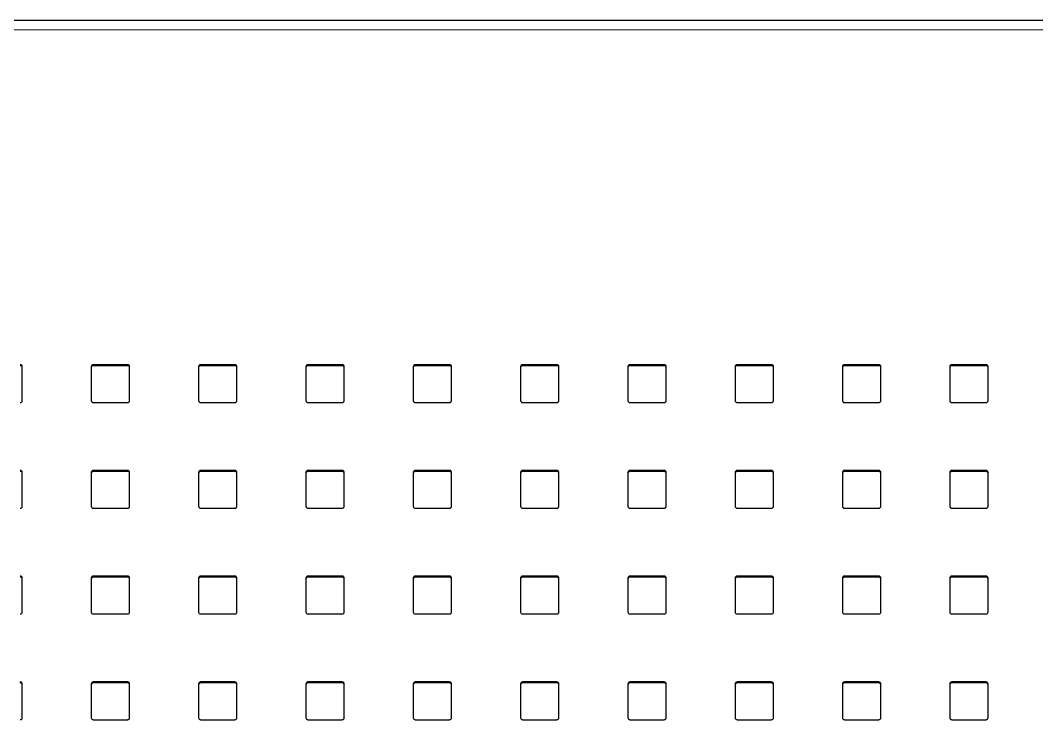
# Model space of a CAD drawing. Header units: millimetres. Extents: x -218071 to -203542, y 15363 to 51382.
# Drawn here: x -217497.75 to -217471.24, y 51363.8 to 51382.04 of the extents above; entities that cross this region are included whole.
import ezdxf

# ---------------------------------------------------------------- set-up
doc = ezdxf.new("R2010")
doc.units = ezdxf.units.MM
doc.header["$LTSCALE"] = 4
doc.layers.add('TPF-EQUIPEMENT', color=7, linetype='Continuous')

msp = doc.modelspace()

# ---------------------------------------------------------------- linework, layer by layer
at = {"layer": 'TPF-EQUIPEMENT', "color": 7, "linetype": 'Continuous', "lineweight": 25, "transparency": 33554671}
for p, q in [((-217638.703, 51382.036), (-217444.503, 51382.036)), ((-217497.702, 51372.118), (-217497.702, 51373.004)), ((-217495.902, 51373.004), (-217495.902, 51372.118)), ((-217494.952, 51373.053), (-217495.852, 51373.053)), ((-217494.952, 51373.027), (-217495.852, 51373.027)), ((-217494.902, 51372.118), (-217494.902, 51373.004)), ((-217493.102, 51373.004), (-217493.102, 51372.118)), ((-217492.152, 51373.053), (-217493.052, 51373.053)), ((-217492.152, 51373.027), (-217493.052, 51373.027)), ((-217492.102, 51372.118), (-217492.102, 51373.004)), ((-217490.302, 51373.004), (-217490.302, 51372.118)), ((-217489.352, 51373.053), (-217490.252, 51373.053)), ((-217489.352, 51373.027), (-217490.252, 51373.027)), ((-217489.302, 51372.118), (-217489.302, 51373.004)), ((-217487.502, 51373.004), (-217487.502, 51372.118)), ((-217486.552, 51373.053), (-217487.452, 51373.053)), ((-217486.552, 51373.027), (-217487.452, 51373.027)), ((-217486.502, 51372.118), (-217486.502, 51373.004)), ((-217484.702, 51373.004), (-217484.702, 51372.118)), ((-217483.752, 51373.053), (-217484.652, 51373.053)), ((-217483.752, 51373.027), (-217484.652, 51373.027)), ((-217483.702, 51372.118), (-217483.702, 51373.004)), ((-217481.902, 51373.004), (-217481.902, 51372.118)), ((-217480.952, 51373.053), (-217481.852, 51373.053)), ((-217480.952, 51373.027), (-217481.852, 51373.027)), ((-217480.902, 51372.118), (-217480.902, 51373.004)), ((-217479.102, 51373.004), (-217479.102, 51372.118)), ((-217478.152, 51373.053), (-217479.052, 51373.053)), ((-217478.152, 51373.027), (-217479.052, 51373.027)), ((-217478.102, 51372.118), (-217478.102, 51373.004)), ((-217476.302, 51373.004), (-217476.302, 51372.118)), ((-217475.352, 51373.053), (-217476.252, 51373.053)), ((-217475.352, 51373.027), (-217476.252, 51373.027)), ((-217475.302, 51372.118), (-217475.302, 51373.004)), ((-217473.502, 51373.004), (-217473.502, 51372.118)), ((-217472.552, 51373.053), (-217473.452, 51373.053)), ((-217472.552, 51373.027), (-217473.452, 51373.027)), ((-217472.502, 51372.118), (-217472.502, 51373.004)), ((-217495.852, 51372.069), (-217494.952, 51372.069)), ((-217493.052, 51372.069), (-217492.152, 51372.069)), ((-217490.252, 51372.069), (-217489.352, 51372.069)), ((-217487.452, 51372.069), (-217486.552, 51372.069)), ((-217484.652, 51372.069), (-217483.752, 51372.069)), ((-217481.852, 51372.069), (-217480.952, 51372.069)), ((-217479.052, 51372.069), (-217478.152, 51372.069)), ((-217476.252, 51372.069), (-217475.352, 51372.069)), ((-217473.452, 51372.069), (-217472.552, 51372.069)), ((-217497.702, 51369.36), (-217497.702, 51370.247)), ((-217495.902, 51370.247), (-217495.902, 51369.36)), ((-217494.952, 51370.296), (-217495.852, 51370.296)), ((-217494.952, 51370.27), (-217495.852, 51370.27)), ((-217494.902, 51369.36), (-217494.902, 51370.247)), ((-217493.102, 51370.247), (-217493.102, 51369.36)), ((-217492.152, 51370.296), (-217493.052, 51370.296)), ((-217492.152, 51370.27), (-217493.052, 51370.27)), ((-217492.102, 51369.36), (-217492.102, 51370.247)), ((-217490.302, 51370.247), (-217490.302, 51369.36)), ((-217489.352, 51370.296), (-217490.252, 51370.296)), ((-217489.352, 51370.27), (-217490.252, 51370.27)), ((-217489.302, 51369.36), (-217489.302, 51370.247)), ((-217487.502, 51370.247), (-217487.502, 51369.36)), ((-217486.552, 51370.296), (-217487.452, 51370.296)), ((-217486.552, 51370.27), (-217487.452, 51370.27)), ((-217486.502, 51369.36), (-217486.502, 51370.247)), ((-217484.702, 51370.247), (-217484.702, 51369.36)), ((-217483.752, 51370.296), (-217484.652, 51370.296)), ((-217483.752, 51370.27), (-217484.652, 51370.27)), ((-217483.702, 51369.36), (-217483.702, 51370.247)), ((-217481.902, 51370.247), (-217481.902, 51369.36)), ((-217480.952, 51370.296), (-217481.852, 51370.296)), ((-217480.952, 51370.27), (-217481.852, 51370.27)), ((-217480.902, 51369.36), (-217480.902, 51370.247)), ((-217479.102, 51370.247), (-217479.102, 51369.36)), ((-217478.152, 51370.296), (-217479.052, 51370.296)), ((-217478.152, 51370.27), (-217479.052, 51370.27)), ((-217478.102, 51369.36), (-217478.102, 51370.247)), ((-217476.302, 51370.247), (-217476.302, 51369.36)), ((-217475.352, 51370.296), (-217476.252, 51370.296)), ((-217475.352, 51370.27), (-217476.252, 51370.27)), ((-217475.302, 51369.36), (-217475.302, 51370.247)), ((-217473.502, 51370.247), (-217473.502, 51369.36)), ((-217472.552, 51370.296), (-217473.452, 51370.296)), ((-217472.552, 51370.27), (-217473.452, 51370.27)), ((-217472.502, 51369.36), (-217472.502, 51370.247)), ((-217495.852, 51369.311), (-217494.952, 51369.311)), ((-217493.052, 51369.311), (-217492.152, 51369.311)), ((-217490.252, 51369.311), (-217489.352, 51369.311)), ((-217487.452, 51369.311), (-217486.552, 51369.311)), ((-217484.652, 51369.311), (-217483.752, 51369.311)), ((-217481.852, 51369.311), (-217480.952, 51369.311)), ((-217479.052, 51369.311), (-217478.152, 51369.311)), ((-217476.252, 51369.311), (-217475.352, 51369.311)), ((-217473.452, 51369.311), (-217472.552, 51369.311)), ((-217497.702, 51366.603), (-217497.702, 51367.489)), ((-217495.902, 51367.489), (-217495.902, 51366.603)), ((-217494.952, 51367.538), (-217495.852, 51367.538)), ((-217494.952, 51367.512), (-217495.852, 51367.512)), ((-217494.902, 51366.603), (-217494.902, 51367.489)), ((-217493.102, 51367.489), (-217493.102, 51366.603)), ((-217492.152, 51367.538), (-217493.052, 51367.538)), ((-217492.152, 51367.512), (-217493.052, 51367.512)), ((-217492.102, 51366.603), (-217492.102, 51367.489)), ((-217490.302, 51367.489), (-217490.302, 51366.603)), ((-217489.352, 51367.538), (-217490.252, 51367.538)), ((-217489.352, 51367.512), (-217490.252, 51367.512)), ((-217489.302, 51366.603), (-217489.302, 51367.489)), ((-217487.502, 51367.489), (-217487.502, 51366.603)), ((-217486.552, 51367.538), (-217487.452, 51367.538)), ((-217486.552, 51367.512), (-217487.452, 51367.512)), ((-217486.502, 51366.603), (-217486.502, 51367.489)), ((-217484.702, 51367.489), (-217484.702, 51366.603)), ((-217483.752, 51367.538), (-217484.652, 51367.538)), ((-217483.752, 51367.512), (-217484.652, 51367.512)), ((-217483.702, 51366.603), (-217483.702, 51367.489)), ((-217481.902, 51367.489), (-217481.902, 51366.603)), ((-217480.952, 51367.538), (-217481.852, 51367.538)), ((-217480.952, 51367.512), (-217481.852, 51367.512)), ((-217480.902, 51366.603), (-217480.902, 51367.489)), ((-217479.102, 51367.489), (-217479.102, 51366.603)), ((-217478.152, 51367.538), (-217479.052, 51367.538)), ((-217478.152, 51367.512), (-217479.052, 51367.512)), ((-217478.102, 51366.603), (-217478.102, 51367.489)), ((-217476.302, 51367.489), (-217476.302, 51366.603)), ((-217475.352, 51367.538), (-217476.252, 51367.538)), ((-217475.352, 51367.512), (-217476.252, 51367.512)), ((-217475.302, 51366.603), (-217475.302, 51367.489)), ((-217473.502, 51367.489), (-217473.502, 51366.603)), ((-217472.552, 51367.538), (-217473.452, 51367.538)), ((-217472.552, 51367.512), (-217473.452, 51367.512)), ((-217472.502, 51366.603), (-217472.502, 51367.489)), ((-217495.852, 51366.554), (-217494.952, 51366.554)), ((-217493.052, 51366.554), (-217492.152, 51366.554)), ((-217490.252, 51366.554), (-217489.352, 51366.554)), ((-217487.452, 51366.554), (-217486.552, 51366.554)), ((-217484.652, 51366.554), (-217483.752, 51366.554)), ((-217481.852, 51366.554), (-217480.952, 51366.554)), ((-217479.052, 51366.554), (-217478.152, 51366.554)), ((-217476.252, 51366.554), (-217475.352, 51366.554)), ((-217473.452, 51366.554), (-217472.552, 51366.554)), ((-217497.702, 51363.845), (-217497.702, 51364.732)), ((-217495.902, 51364.732), (-217495.902, 51363.845)), ((-217494.952, 51364.781), (-217495.852, 51364.781)), ((-217494.952, 51364.755), (-217495.852, 51364.755)), ((-217494.902, 51363.845), (-217494.902, 51364.732)), ((-217493.102, 51364.732), (-217493.102, 51363.845)), ((-217492.152, 51364.781), (-217493.052, 51364.781)), ((-217492.152, 51364.755), (-217493.052, 51364.755)), ((-217492.102, 51363.845), (-217492.102, 51364.732)), ((-217490.302, 51364.732), (-217490.302, 51363.845)), ((-217489.352, 51364.781), (-217490.252, 51364.781)), ((-217489.352, 51364.755), (-217490.252, 51364.755)), ((-217489.302, 51363.845), (-217489.302, 51364.732)), ((-217487.502, 51364.732), (-217487.502, 51363.845)), ((-217486.552, 51364.781), (-217487.452, 51364.781)), ((-217486.552, 51364.755), (-217487.452, 51364.755)), ((-217486.502, 51363.845), (-217486.502, 51364.732)), ((-217484.702, 51364.732), (-217484.702, 51363.845)), ((-217483.752, 51364.781), (-217484.652, 51364.781)), ((-217483.752, 51364.755), (-217484.652, 51364.755)), ((-217483.702, 51363.845), (-217483.702, 51364.732)), ((-217481.902, 51364.732), (-217481.902, 51363.845)), ((-217480.952, 51364.781), (-217481.852, 51364.781)), ((-217480.952, 51364.755), (-217481.852, 51364.755)), ((-217480.902, 51363.845), (-217480.902, 51364.732)), ((-217479.102, 51364.732), (-217479.102, 51363.845)), ((-217478.152, 51364.781), (-217479.052, 51364.781)), ((-217478.152, 51364.755), (-217479.052, 51364.755)), ((-217478.102, 51363.845), (-217478.102, 51364.732)), ((-217476.302, 51364.732), (-217476.302, 51363.845)), ((-217475.352, 51364.781), (-217476.252, 51364.781)), ((-217475.352, 51364.755), (-217476.252, 51364.755)), ((-217475.302, 51363.845), (-217475.302, 51364.732)), ((-217473.502, 51364.732), (-217473.502, 51363.845)), ((-217472.552, 51364.781), (-217473.452, 51364.781)), ((-217472.552, 51364.755), (-217473.452, 51364.755)), ((-217472.502, 51363.845), (-217472.502, 51364.732)), ((-217495.852, 51363.796), (-217494.952, 51363.796)), ((-217493.052, 51363.796), (-217492.152, 51363.796)), ((-217490.252, 51363.796), (-217489.352, 51363.796)), ((-217487.452, 51363.796), (-217486.552, 51363.796)), ((-217484.652, 51363.796), (-217483.752, 51363.796)), ((-217481.852, 51363.796), (-217480.952, 51363.796)), ((-217479.052, 51363.796), (-217478.152, 51363.796)), ((-217476.252, 51363.796), (-217475.352, 51363.796)), ((-217473.452, 51363.796), (-217472.552, 51363.796))]:
    msp.add_line(p, q, dxfattribs=at)
at = {"layer": 'TPF-EQUIPEMENT', "color": 8, "linetype": 'Continuous', "lineweight": 18, "transparency": 33554671}
for p, q in [((-217638.703, 51381.788), (-217444.503, 51381.788)), ((-217495.852, 51373.027), (-217495.852, 51373.053)), ((-217494.952, 51373.027), (-217494.952, 51373.053)), ((-217493.052, 51373.027), (-217493.052, 51373.053)), ((-217492.152, 51373.027), (-217492.152, 51373.053)), ((-217490.252, 51373.027), (-217490.252, 51373.053)), ((-217489.352, 51373.027), (-217489.352, 51373.053)), ((-217487.452, 51373.027), (-217487.452, 51373.053)), ((-217486.552, 51373.027), (-217486.552, 51373.053)), ((-217484.652, 51373.027), (-217484.652, 51373.053)), ((-217483.752, 51373.027), (-217483.752, 51373.053)), ((-217481.852, 51373.027), (-217481.852, 51373.053)), ((-217480.952, 51373.027), (-217480.952, 51373.053)), ((-217479.052, 51373.027), (-217479.052, 51373.053)), ((-217478.152, 51373.027), (-217478.152, 51373.053)), ((-217476.252, 51373.027), (-217476.252, 51373.053)), ((-217475.352, 51373.027), (-217475.352, 51373.053)), ((-217473.452, 51373.027), (-217473.452, 51373.053)), ((-217472.552, 51373.027), (-217472.552, 51373.053)), ((-217495.852, 51370.27), (-217495.852, 51370.296)), ((-217494.952, 51370.27), (-217494.952, 51370.296)), ((-217493.052, 51370.27), (-217493.052, 51370.296)), ((-217492.152, 51370.27), (-217492.152, 51370.296)), ((-217490.252, 51370.27), (-217490.252, 51370.296)), ((-217489.352, 51370.27), (-217489.352, 51370.296)), ((-217487.452, 51370.27), (-217487.452, 51370.296)), ((-217486.552, 51370.27), (-217486.552, 51370.296)), ((-217484.652, 51370.27), (-217484.652, 51370.296)), ((-217483.752, 51370.27), (-217483.752, 51370.296)), ((-217481.852, 51370.27), (-217481.852, 51370.296)), ((-217480.952, 51370.27), (-217480.952, 51370.296)), ((-217479.052, 51370.27), (-217479.052, 51370.296)), ((-217478.152, 51370.27), (-217478.152, 51370.296)), ((-217476.252, 51370.27), (-217476.252, 51370.296)), ((-217475.352, 51370.27), (-217475.352, 51370.296)), ((-217473.452, 51370.27), (-217473.452, 51370.296)), ((-217472.552, 51370.27), (-217472.552, 51370.296)), ((-217495.852, 51367.512), (-217495.852, 51367.538)), ((-217494.952, 51367.512), (-217494.952, 51367.538)), ((-217493.052, 51367.512), (-217493.052, 51367.538)), ((-217492.152, 51367.512), (-217492.152, 51367.538)), ((-217490.252, 51367.512), (-217490.252, 51367.538)), ((-217489.352, 51367.512), (-217489.352, 51367.538)), ((-217487.452, 51367.512), (-217487.452, 51367.538)), ((-217486.552, 51367.512), (-217486.552, 51367.538)), ((-217484.652, 51367.512), (-217484.652, 51367.538)), ((-217483.752, 51367.512), (-217483.752, 51367.538)), ((-217481.852, 51367.512), (-217481.852, 51367.538)), ((-217480.952, 51367.512), (-217480.952, 51367.538)), ((-217479.052, 51367.512), (-217479.052, 51367.538)), ((-217478.152, 51367.512), (-217478.152, 51367.538)), ((-217476.252, 51367.512), (-217476.252, 51367.538)), ((-217475.352, 51367.512), (-217475.352, 51367.538)), ((-217473.452, 51367.512), (-217473.452, 51367.538)), ((-217472.552, 51367.512), (-217472.552, 51367.538)), ((-217495.852, 51364.755), (-217495.852, 51364.781)), ((-217494.952, 51364.755), (-217494.952, 51364.781)), ((-217493.052, 51364.755), (-217493.052, 51364.781)), ((-217492.152, 51364.755), (-217492.152, 51364.781)), ((-217490.252, 51364.755), (-217490.252, 51364.781)), ((-217489.352, 51364.755), (-217489.352, 51364.781)), ((-217487.452, 51364.755), (-217487.452, 51364.781)), ((-217486.552, 51364.755), (-217486.552, 51364.781)), ((-217484.652, 51364.755), (-217484.652, 51364.781)), ((-217483.752, 51364.755), (-217483.752, 51364.781)), ((-217481.852, 51364.755), (-217481.852, 51364.781)), ((-217480.952, 51364.755), (-217480.952, 51364.781)), ((-217479.052, 51364.755), (-217479.052, 51364.781)), ((-217478.152, 51364.755), (-217478.152, 51364.781)), ((-217476.252, 51364.755), (-217476.252, 51364.781)), ((-217475.352, 51364.755), (-217475.352, 51364.781)), ((-217473.452, 51364.755), (-217473.452, 51364.781)), ((-217472.552, 51364.755), (-217472.552, 51364.781))]:
    msp.add_line(p, q, dxfattribs=at)
at = {"layer": 'TPF-EQUIPEMENT', "color": 7, "linetype": 'Continuous', "lineweight": 25, "transparency": 33554671}
for centre, start, end in [((-217497.752, 51373.004), 0.4419, 90.4352), ((-217497.752, 51372.978), 0.4419, 90.4352), ((-217495.853, 51373.004), 89.5648, 179.5581), ((-217495.853, 51372.978), 89.5648, 179.5581), ((-217494.952, 51373.004), 0.4419, 90.4352), ((-217494.952, 51372.978), 0.4419, 90.4352), ((-217493.053, 51373.004), 89.5648, 179.5581), ((-217493.053, 51372.978), 89.5648, 179.5581), ((-217492.152, 51373.004), 0.4419, 90.4352), ((-217492.152, 51372.978), 0.4419, 90.4352), ((-217490.253, 51373.004), 89.5648, 179.5581), ((-217490.253, 51372.978), 89.5648, 179.5581), ((-217489.352, 51373.004), 0.4419, 90.4352), ((-217489.352, 51372.978), 0.4419, 90.4352), ((-217487.453, 51373.004), 89.5648, 179.5581), ((-217487.453, 51372.978), 89.5648, 179.5581), ((-217486.552, 51373.004), 0.4419, 90.4352), ((-217486.552, 51372.978), 0.4419, 90.4352), ((-217484.653, 51373.004), 89.5648, 179.5581), ((-217484.653, 51372.978), 89.5648, 179.5581), ((-217483.752, 51373.004), 0.4419, 90.4352), ((-217483.752, 51372.978), 0.4419, 90.4352), ((-217481.853, 51373.004), 89.5648, 179.5581), ((-217481.853, 51372.978), 89.5648, 179.5581), ((-217480.952, 51373.004), 0.4419, 90.4352), ((-217480.952, 51372.978), 0.4419, 90.4352), ((-217479.053, 51373.004), 89.5648, 179.5581), ((-217479.053, 51372.978), 89.5648, 179.5581), ((-217478.152, 51373.004), 0.4419, 90.4352), ((-217478.152, 51372.978), 0.4419, 90.4352), ((-217476.253, 51373.004), 89.5648, 179.5581), ((-217476.253, 51372.978), 89.5648, 179.5581), ((-217475.352, 51373.004), 0.4419, 90.4352), ((-217475.352, 51372.978), 0.4419, 90.4352), ((-217473.453, 51373.004), 89.5648, 179.5581), ((-217473.453, 51372.978), 89.5648, 179.5581), ((-217472.552, 51373.004), 0.4419, 90.4352), ((-217472.552, 51372.978), 0.4419, 90.4352), ((-217497.752, 51372.118), 269.5648, 359.5581), ((-217495.853, 51372.118), 180.4419, 270.4352), ((-217494.952, 51372.118), 269.5648, 359.5581), ((-217493.053, 51372.118), 180.4419, 270.4352), ((-217492.152, 51372.118), 269.5648, 359.5581), ((-217490.253, 51372.118), 180.4419, 270.4352), ((-217489.352, 51372.118), 269.5648, 359.5581), ((-217487.453, 51372.118), 180.4419, 270.4352), ((-217486.552, 51372.118), 269.5648, 359.5581), ((-217484.653, 51372.118), 180.4419, 270.4352), ((-217483.752, 51372.118), 269.5648, 359.5581), ((-217481.853, 51372.118), 180.4419, 270.4352), ((-217480.952, 51372.118), 269.5648, 359.5581), ((-217479.053, 51372.118), 180.4419, 270.4352), ((-217478.152, 51372.118), 269.5648, 359.5581), ((-217476.253, 51372.118), 180.4419, 270.4352), ((-217475.352, 51372.118), 269.5648, 359.5581), ((-217473.453, 51372.118), 180.4419, 270.4352), ((-217472.552, 51372.118), 269.5648, 359.5581), ((-217497.752, 51370.246), 0.4419, 90.4352), ((-217497.752, 51370.22), 0.4419, 90.4352), ((-217495.853, 51370.246), 89.5648, 179.5581), ((-217495.853, 51370.22), 89.5648, 179.5581), ((-217494.952, 51370.246), 0.4419, 90.4352), ((-217494.952, 51370.22), 0.4419, 90.4352), ((-217493.053, 51370.246), 89.5648, 179.5581), ((-217493.053, 51370.22), 89.5648, 179.5581), ((-217492.152, 51370.246), 0.4419, 90.4352), ((-217492.152, 51370.22), 0.4419, 90.4352), ((-217490.253, 51370.246), 89.5648, 179.5581), ((-217490.253, 51370.22), 89.5648, 179.5581), ((-217489.352, 51370.246), 0.4419, 90.4352), ((-217489.352, 51370.22), 0.4419, 90.4352), ((-217487.453, 51370.246), 89.5648, 179.5581), ((-217487.453, 51370.22), 89.5648, 179.5581), ((-217486.552, 51370.246), 0.4419, 90.4352), ((-217486.552, 51370.22), 0.4419, 90.4352), ((-217484.653, 51370.246), 89.5648, 179.5581), ((-217484.653, 51370.22), 89.5648, 179.5581), ((-217483.752, 51370.246), 0.4419, 90.4352), ((-217483.752, 51370.22), 0.4419, 90.4352), ((-217481.853, 51370.246), 89.5648, 179.5581), ((-217481.853, 51370.22), 89.5648, 179.5581), ((-217480.952, 51370.246), 0.4419, 90.4352), ((-217480.952, 51370.22), 0.4419, 90.4352), ((-217479.053, 51370.246), 89.5648, 179.5581), ((-217479.053, 51370.22), 89.5648, 179.5581), ((-217478.152, 51370.246), 0.4419, 90.4352), ((-217478.152, 51370.22), 0.4419, 90.4352), ((-217476.253, 51370.246), 89.5648, 179.5581), ((-217476.253, 51370.22), 89.5648, 179.5581), ((-217475.352, 51370.246), 0.4419, 90.4352), ((-217475.352, 51370.22), 0.4419, 90.4352), ((-217473.453, 51370.246), 89.5648, 179.5581), ((-217473.453, 51370.22), 89.5648, 179.5581), ((-217472.552, 51370.246), 0.4419, 90.4352), ((-217472.552, 51370.22), 0.4419, 90.4352), ((-217497.752, 51369.361), 269.5648, 359.5581), ((-217495.853, 51369.361), 180.4419, 270.4352), ((-217494.952, 51369.361), 269.5648, 359.5581), ((-217493.053, 51369.361), 180.4419, 270.4352), ((-217492.152, 51369.361), 269.5648, 359.5581), ((-217490.253, 51369.361), 180.4419, 270.4352), ((-217489.352, 51369.361), 269.5648, 359.5581), ((-217487.453, 51369.361), 180.4419, 270.4352), ((-217486.552, 51369.361), 269.5648, 359.5581), ((-217484.653, 51369.361), 180.4419, 270.4352), ((-217483.752, 51369.361), 269.5648, 359.5581), ((-217481.853, 51369.361), 180.4419, 270.4352), ((-217480.952, 51369.361), 269.5648, 359.5581), ((-217479.053, 51369.361), 180.4419, 270.4352), ((-217478.152, 51369.361), 269.5648, 359.5581), ((-217476.253, 51369.361), 180.4419, 270.4352), ((-217475.352, 51369.361), 269.5648, 359.5581), ((-217473.453, 51369.361), 180.4419, 270.4352), ((-217472.552, 51369.361), 269.5648, 359.5581), ((-217497.752, 51367.489), 0.4419, 90.4352), ((-217497.752, 51367.463), 0.4419, 90.4352), ((-217495.853, 51367.489), 89.5648, 179.5581), ((-217495.853, 51367.463), 89.5648, 179.5581), ((-217494.952, 51367.489), 0.4419, 90.4352), ((-217494.952, 51367.463), 0.4419, 90.4352), ((-217493.053, 51367.489), 89.5648, 179.5581), ((-217493.053, 51367.463), 89.5648, 179.5581), ((-217492.152, 51367.489), 0.4419, 90.4352), ((-217492.152, 51367.463), 0.4419, 90.4352), ((-217490.253, 51367.489), 89.5648, 179.5581), ((-217490.253, 51367.463), 89.5648, 179.5581), ((-217489.352, 51367.489), 0.4419, 90.4352), ((-217489.352, 51367.463), 0.4419, 90.4352), ((-217487.453, 51367.489), 89.5648, 179.5581), ((-217487.453, 51367.463), 89.5648, 179.5581), ((-217486.552, 51367.489), 0.4419, 90.4352), ((-217486.552, 51367.463), 0.4419, 90.4352), ((-217484.653, 51367.489), 89.5648, 179.5581), ((-217484.653, 51367.463), 89.5648, 179.5581), ((-217483.752, 51367.489), 0.4419, 90.4352), ((-217483.752, 51367.463), 0.4419, 90.4352), ((-217481.853, 51367.489), 89.5648, 179.5581), ((-217481.853, 51367.463), 89.5648, 179.5581), ((-217480.952, 51367.489), 0.4419, 90.4352), ((-217480.952, 51367.463), 0.4419, 90.4352), ((-217479.053, 51367.489), 89.5648, 179.5581), ((-217479.053, 51367.463), 89.5648, 179.5581), ((-217478.152, 51367.489), 0.4419, 90.4352), ((-217478.152, 51367.463), 0.4419, 90.4352), ((-217476.253, 51367.489), 89.5648, 179.5581), ((-217476.253, 51367.463), 89.5648, 179.5581), ((-217475.352, 51367.489), 0.4419, 90.4352), ((-217475.352, 51367.463), 0.4419, 90.4352), ((-217473.453, 51367.489), 89.5648, 179.5581), ((-217473.453, 51367.463), 89.5648, 179.5581), ((-217472.552, 51367.489), 0.4419, 90.4352), ((-217472.552, 51367.463), 0.4419, 90.4352), ((-217497.752, 51366.603), 269.5648, 359.5581), ((-217495.853, 51366.603), 180.4419, 270.4352), ((-217494.952, 51366.603), 269.5648, 359.5581), ((-217493.053, 51366.603), 180.4419, 270.4352), ((-217492.152, 51366.603), 269.5648, 359.5581), ((-217490.253, 51366.603), 180.4419, 270.4352), ((-217489.352, 51366.603), 269.5648, 359.5581), ((-217487.453, 51366.603), 180.4419, 270.4352), ((-217486.552, 51366.603), 269.5648, 359.5581), ((-217484.653, 51366.603), 180.4419, 270.4352), ((-217483.752, 51366.603), 269.5648, 359.5581), ((-217481.853, 51366.603), 180.4419, 270.4352), ((-217480.952, 51366.603), 269.5648, 359.5581), ((-217479.053, 51366.603), 180.4419, 270.4352), ((-217478.152, 51366.603), 269.5648, 359.5581), ((-217476.253, 51366.603), 180.4419, 270.4352), ((-217475.352, 51366.603), 269.5648, 359.5581), ((-217473.453, 51366.603), 180.4419, 270.4352), ((-217472.552, 51366.603), 269.5648, 359.5581), ((-217497.752, 51364.731), 0.4419, 90.4352), ((-217497.752, 51364.705), 0.4419, 90.4352), ((-217495.853, 51364.731), 89.5648, 179.5581), ((-217495.853, 51364.705), 89.5648, 179.5581), ((-217494.952, 51364.731), 0.4419, 90.4352), ((-217494.952, 51364.705), 0.4419, 90.4352), ((-217493.053, 51364.731), 89.5648, 179.5581), ((-217493.053, 51364.705), 89.5648, 179.5581), ((-217492.152, 51364.731), 0.4419, 90.4352), ((-217492.152, 51364.705), 0.4419, 90.4352), ((-217490.253, 51364.731), 89.5648, 179.5581), ((-217490.253, 51364.705), 89.5648, 179.5581), ((-217489.352, 51364.731), 0.4419, 90.4352), ((-217489.352, 51364.705), 0.4419, 90.4352), ((-217487.453, 51364.731), 89.5648, 179.5581), ((-217487.453, 51364.705), 89.5648, 179.5581), ((-217486.552, 51364.731), 0.4419, 90.4352), ((-217486.552, 51364.705), 0.4419, 90.4352), ((-217484.653, 51364.731), 89.5648, 179.5581), ((-217484.653, 51364.705), 89.5648, 179.5581), ((-217483.752, 51364.731), 0.4419, 90.4352), ((-217483.752, 51364.705), 0.4419, 90.4352), ((-217481.853, 51364.731), 89.5648, 179.5581), ((-217481.853, 51364.705), 89.5648, 179.5581), ((-217480.952, 51364.731), 0.4419, 90.4352), ((-217480.952, 51364.705), 0.4419, 90.4352), ((-217479.053, 51364.731), 89.5648, 179.5581), ((-217479.053, 51364.705), 89.5648, 179.5581), ((-217478.152, 51364.731), 0.4419, 90.4352), ((-217478.152, 51364.705), 0.4419, 90.4352), ((-217476.253, 51364.731), 89.5648, 179.5581), ((-217476.253, 51364.705), 89.5648, 179.5581), ((-217475.352, 51364.731), 0.4419, 90.4352), ((-217475.352, 51364.705), 0.4419, 90.4352), ((-217473.453, 51364.731), 89.5648, 179.5581), ((-217473.453, 51364.705), 89.5648, 179.5581), ((-217472.552, 51364.731), 0.4419, 90.4352), ((-217472.552, 51364.705), 0.4419, 90.4352), ((-217497.752, 51363.846), 269.5648, 359.5581), ((-217495.853, 51363.846), 180.4419, 270.4352), ((-217494.952, 51363.846), 269.5648, 359.5581), ((-217493.053, 51363.846), 180.4419, 270.4352), ((-217492.152, 51363.846), 269.5648, 359.5581), ((-217490.253, 51363.846), 180.4419, 270.4352), ((-217489.352, 51363.846), 269.5648, 359.5581), ((-217487.453, 51363.846), 180.4419, 270.4352), ((-217486.552, 51363.846), 269.5648, 359.5581), ((-217484.653, 51363.846), 180.4419, 270.4352), ((-217483.752, 51363.846), 269.5648, 359.5581), ((-217481.853, 51363.846), 180.4419, 270.4352), ((-217480.952, 51363.846), 269.5648, 359.5581), ((-217479.053, 51363.846), 180.4419, 270.4352), ((-217478.152, 51363.846), 269.5648, 359.5581), ((-217476.253, 51363.846), 180.4419, 270.4352), ((-217475.352, 51363.846), 269.5648, 359.5581), ((-217473.453, 51363.846), 180.4419, 270.4352), ((-217472.552, 51363.846), 269.5648, 359.5581)]:
    msp.add_arc(centre, 0.0496, start, end, dxfattribs=at)

doc.saveas('drawing.dxf')
